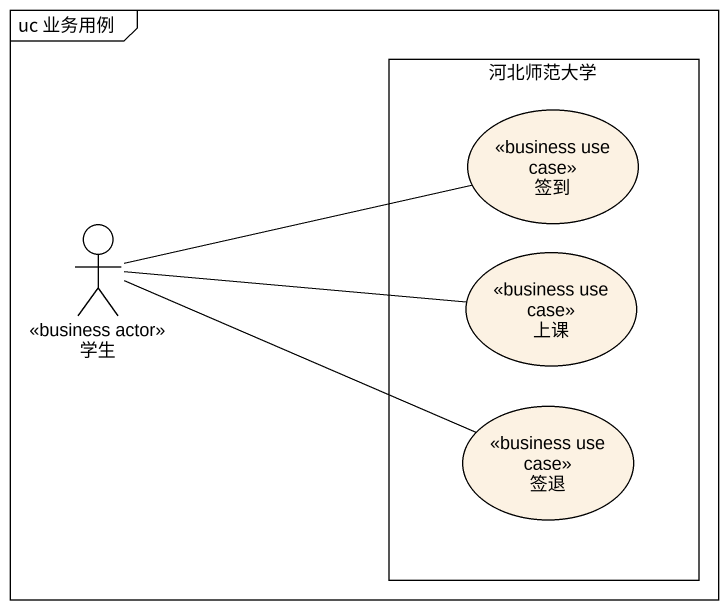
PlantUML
@startuml
mainframe uc 业务用例
rectangle 河北师范大学 {
  usecase 签到 <<business use case>>
  usecase 上课 <<business use case>>
  usecase 签退 <<business use case>>
}
actor 学生 <<business actor>>
学生 -right- 签到
学生 -right- 上课
学生 -right- 签退
@enduml
